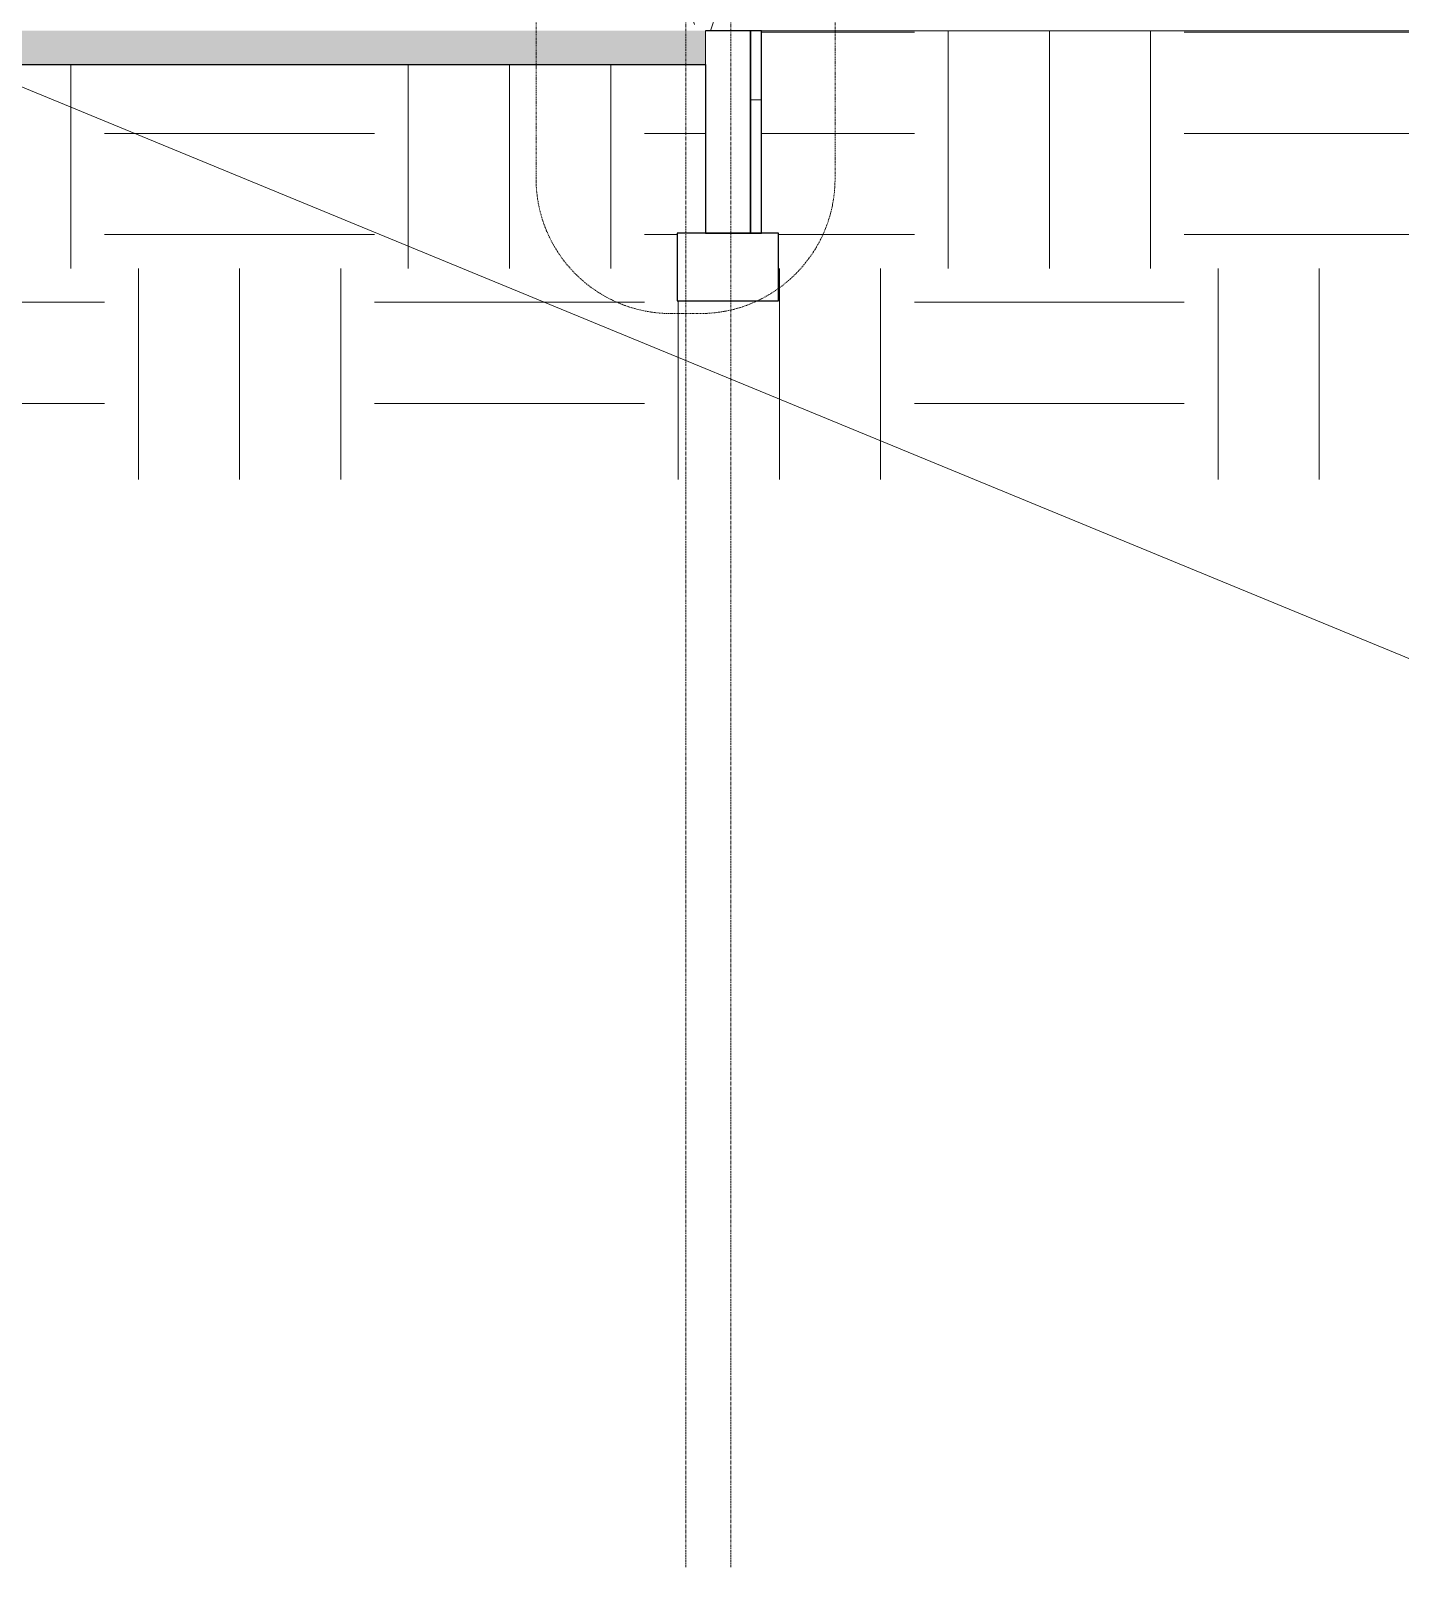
# Model space of a CAD drawing. Header units: inches. Extents: x 21408 to 98131, y -290 to 853.
# Drawn here: x 29364.2 to 29607.7, y -273.2 to 0 of the extents above; entities that cross this region are included whole.
import ezdxf

# ---------------------------------------------------------------- set-up
doc = ezdxf.new("R2010")
doc.units = ezdxf.units.IN
doc.header["$MEASUREMENT"] = 0
doc.linetypes.add('Dash Dot 3_16_', pattern=[0.3125, 0.1875, -0.0625, 0, -0.0625])
doc.linetypes.add('Grid Line 1_2_', pattern=[0.875, 0.5, -0.125, 0.125, -0.125])
for name, color, linetype, lineweight in [('A-ANNO-IDEN', 131, 'Continuous', 9), ('A-ANNO-SYMB', 150, 'Continuous', 9), ('A-FLOR', 192, 'Continuous', 9), ('A-FLOR-MCUT', 51, 'Continuous', 9), ('A-FLOR-PATT', 8, 'Continuous', 25), ('A-WALL', 113, 'Continuous', 9), ('A-WALL-PATT', 111, 'Continuous', 25), ('C-TOPO', 7, 'Continuous', 9), ('L-SITE-WALL', 31, 'Continuous', 9), ('S-FNDN', 32, 'Continuous', 9), ('S-GRID', 1, 'Continuous', 9)]:
    doc.layers.add(name, color=color, linetype=linetype, lineweight=lineweight)
pattern_1 = [(50, (22033.27, 107.706), (55.0854, -4.8198), [5.76, -63.36]), (355, (22033.27, 107.706), (-10.6557, 57.7685), [4.608, -50.688]), (100.451, (22037.863, 107.305), (44.4295, 52.9487), [4.895, -53.848]), (46.184, (22033.27, 123.066), (81.9644, -12.712), [8.64, -95.04]), (96.636, (22040.1, 122.01), (71.7815, 74.8124), [7.343, -80.772]), (351.184, (22033.27, 123.07), (71.782, 74.8124), [6.912, -76.032]), (21, (22040.95, 119.226), (45.842, -30.9215), [5.76, -63.36]), (326, (22040.95, 119.226), (18.687, 55.6915), [4.608, -50.688]), (71.451, (22044.77, 116.65), (64.529, 24.77), [4.895, -53.848]), (37.5, (22033.272, 107.706), (0.9339, 25.5668), [2.534, -47.539, 2.534, -48.922, -50.88]), (37.5, (22033.272, 107.706), (0.9339, 25.5668), [-101.53, 2.534, -48.346]), (7.5, (22033.272, 107.706), (20.20404, 30.2913), [2.534, -26.803, 2.534, -46.387, -19.392]), (7.5, (22033.272, 107.706), (20.20404, 30.2913), [-78.259, 2.534, -16.858]), (327.5, (22016.146, 107.706), (40.9978, -1.7324), [2.534, -16.666, 2.534, -57.37, -79.488]), (327.5, (22016.146, 107.706), (40.9978, -1.7324), [-79.104, 2.534, -76.954]), (317.5, (22008.466, 107.706), (44.7889, 7.6878), [2.534, -22.426, 2.534, -37.248, -56.448]), (317.5, (22008.466, 107.706), (44.7889, 7.6878), [-64.742, 2.534, -53.914])]
pattern_2 = [(0, (22033.272, 107.706), (0, 24), []), (90, (22033.272, 107.706), (-24, 1e-15), [])]

# ---------------------------------------------------------------- blocks, each defined once
blk = doc.blocks.new('Struct_Xcel_Sports Complex_rvt-2-Building Section - North_South looking East _ Clinic')
at = {"layer": 'A-FLOR-PATT', "lineweight": 9}
h = blk.add_hatch(dxfattribs=at)
h.set_pattern_fill('FP_26', style=0, pattern_type=2)
h.set_pattern_definition(pattern_1)
h.paths.add_polyline_path([(21794.49, -6), (22790.8, -6), (22790.8, 0), (20899.55, 0), (20899.55, -6), (21484.64, -6)], flags=0)
at = {"layer": 'S-FNDN'}
h = blk.add_hatch(dxfattribs=at)
h.set_pattern_fill('FP_26', color=256, style=0, pattern_type=2)
h.set_pattern_definition(pattern_1)
h.paths.add_polyline_path([(22785.8, -48), (22803.8, -48), (22803.8, -36), (22785.8, -36)], flags=0)
at = {"layer": 'A-FLOR', "color": 250, "lineweight": 25}
blk.add_line((20899.55, -6), (22790.8, -6), dxfattribs=at)
at = {"layer": 'A-FLOR-MCUT', "color": 7}
blk.add_line((22790.8, -6), (22790.8, 0), dxfattribs=at)
at = {"layer": 'A-WALL', "color": 7}
blk.add_line((22790.8, 0), (22790.8, -6), dxfattribs=at)
at = {"layer": 'L-SITE-WALL', "color": 250, "lineweight": 25}
for p, q in [((22798.8, 0), (22790.8, 0)), ((22798.8, -36), (22798.8, 0)), ((22790.8, -6), (22790.8, -36)), ((22790.8, -36), (22798.8, -36))]:
    blk.add_line(p, q, dxfattribs=at)
at = {"layer": 'S-FNDN', "color": 250, "lineweight": 25}
for p, q in [((22803.8, -36), (22785.8, -36)), ((22785.8, -36), (22785.8, -48)), ((22803.8, -48), (22803.8, -36)), ((22785.8, -48), (22803.8, -48))]:
    blk.add_line(p, q, dxfattribs=at)

msp = doc.modelspace()

# ---------------------------------------------------------------- hatches: boundary and pattern name
at = {"layer": 'A-WALL-PATT', "lineweight": 9}
h = msp.add_hatch(dxfattribs=at)
h.set_pattern_fill('FP_19', color=256, style=0, pattern_type=2)
h.set_pattern_definition([(161.57, (22034.232, 108.666), (-7.6802237, -0.0009796), [0, -54.643, 6.067, 0]), (18.43, (22032.312, 108.666), (-7.6802237, 0.0009796), [0, -54.643, 6.067, 0]), (108.43, (22034.232, 108.666), (3.8382953, -19.2013653), [18.211, -42.499]), (71.57, (22032.312, 108.666), (3.8382953, 19.2013653), [18.211, -42.499])])
h.paths.add_polyline_path([(29480.65, 0), (29488.65, 0), (29488.65, 175.44), (29480.65, 175.44), (29480.65, 8.07)], flags=0)
h = msp.add_hatch(dxfattribs=at)
h.set_pattern_fill('FP_18', color=256, style=0, pattern_type=2)
h.set_pattern_definition(pattern_2)
h.paths.add_polyline_path([(29490.15, 0), (29490.15, 175.44), (29489.15, 175.44), (29489.15, 0)], flags=0)
h = msp.add_hatch(dxfattribs=at)
h.set_pattern_fill('FP_18', color=256, style=0, pattern_type=2)
h.set_pattern_definition(pattern_2)
h.paths.add_polyline_path([(29492.15, -36), (29494.15, -36), (29494.15, 0), (29492.15, 0), (29492.15, -1.69)], flags=0)
at = {"layer": 'C-TOPO'}
h = msp.add_hatch(dxfattribs=at)
h.set_pattern_fill('FP_17', color=256, style=0, pattern_type=2)
h.set_pattern_definition([(0, (22033.27, 107.706), (48, 48), [48, -48]), (0, (22033.27, 125.706), (48, 48), [48, -48]), (0, (22033.27, 143.706), (48, 48), [48, -48]), (90, (22039.27, 149.706), (-48, 48), [48, -48]), (90, (22057.27, 149.706), (-48, 48), [48, -48]), (90, (22075.27, 149.706), (-48, 48), [48, -48])])
h.paths.add_polyline_path([(29695.76, -79.81), (29727.22, -79.81), (29727.22, 0), (29494.15, 0), (29494.15, -36), (29497.15, -36), (29497.15, -48), (29479.15, -48), (29479.15, -36), (29484.15, -36), (29484.15, -6), (27592.9, -6), (27592.9, -36), (27597.9, -36), (27597.9, -48), (27579.9, -48), (27579.9, -36), (27582.9, -36), (27582.9, 0), (27248.44, 0), (27248.44, -79.81), (29615, -79.81)], flags=0)
h.paths.add_polyline_path([(29244.95, -24), (29228.95, -24), (29228.95, -12), (29244.95, -12)], flags=0)

# ---------------------------------------------------------------- linework, layer by layer
at = {"layer": 'A-ANNO-IDEN', "color": 153}
msp.add_line((29308.77, 12.16), (29651.21, -128.87), dxfattribs=at)
at = {"layer": 'A-ANNO-SYMB', "linetype": 'Dash Dot 3_16_'}
for p, q in [((29454.03, 261.25), (29454.03, -26.28)), ((29507.21, -26.28), (29507.21, 261.25)), ((29478.03, -50.28), (29483.21, -50.28))]:
    msp.add_line(p, q, dxfattribs=at)
for centre, start, end in [((29478.03, -26.28), 180, 270), ((29483.21, -26.28), 270, 360)]:
    msp.add_arc(centre, 24, start, end, dxfattribs=at)
at = {"layer": 'C-TOPO'}
msp.add_line((29494.15, 0), (29615, 0), dxfattribs=at)
at = {"layer": 'L-SITE-WALL', "lineweight": 25}
for p, q in [((29492.15, 0), (29492.15, -36)), ((29494.15, 0), (29492.15, 0)), ((29494.15, -36), (29494.15, 0)), ((29492.15, -36), (29494.15, -36))]:
    msp.add_line(p, q, dxfattribs=at)
at = {"layer": 'S-GRID', "linetype": 'Grid Line 1_2_'}
for p, q in [((29480.65, -273.16), (29480.65, 738.66)), ((29480.65, -273.16), (29480.65, 738.66)), ((29488.65, -273.16), (29488.65, 738.66)), ((29488.65, -273.16), (29488.65, 738.66))]:
    msp.add_line(p, q, dxfattribs=at)

# ---------------------------------------------------------------- block references
at = {"color": 10, "lineweight": 5}
msp.add_blockref('Struct_Xcel_Sports Complex_rvt-2-Building Section - North_South looking East _ Clinic', (6693.34, 0), dxfattribs=at)

doc.saveas('drawing.dxf')
